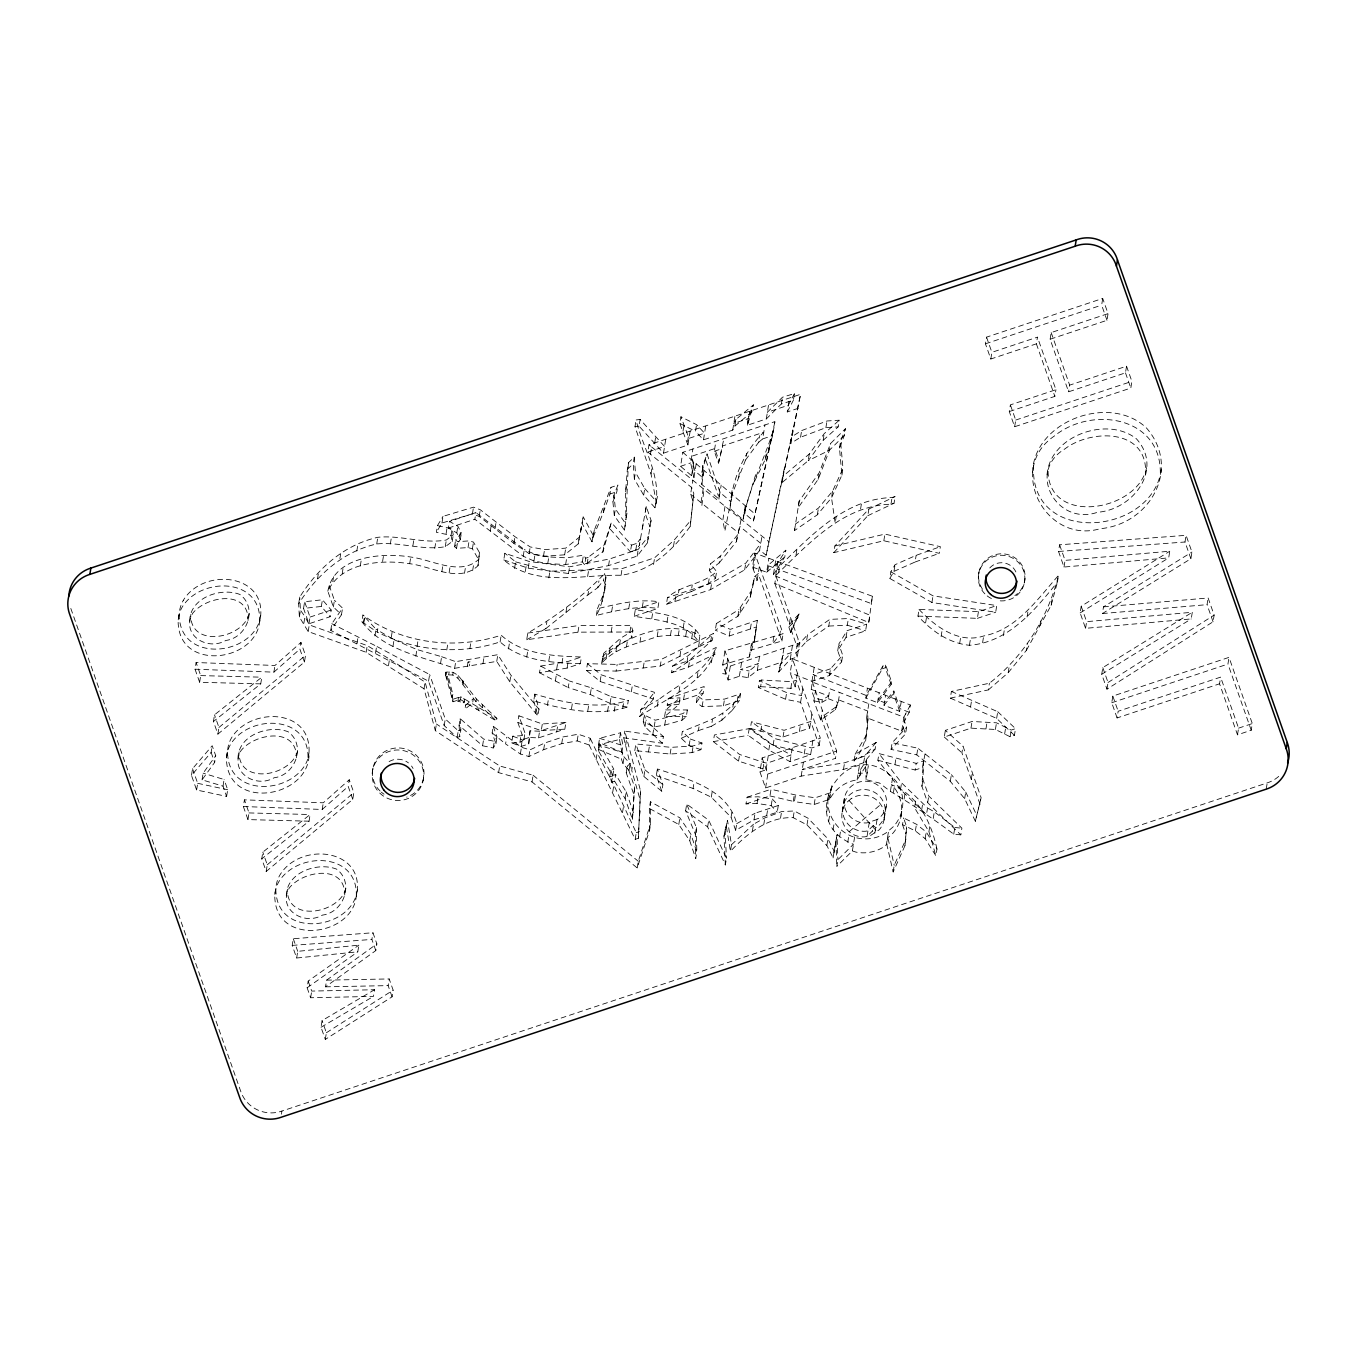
<?xml version="1.0" encoding="UTF-8"?>
<svg xmlns="http://www.w3.org/2000/svg" width="1357" height="1357" viewBox="0 0 1357 1357"><rect width="100%" height="100%" fill="white"/><g stroke="black" fill="none" stroke-linecap="round" stroke-linejoin="round"><path stroke-width="0.75" stroke-dasharray="5 3.75" d="M596.368 615.399L597.436 608.733C617.503 603.916 638.163 598.742 658.925 601.745L657.857 608.411C637.095 605.426 616.434 610.582 596.368 615.399C603.051 603.458 604.73 590.176 605.884 576.878L604.696 573.502C582.611 596.843 555.522 616.621 527.771 633.091L526.703 639.775L577.963 632.158L629.936 632.023L631.836 637.451L619.555 644.863L609.276 653.226L602.593 660.028L601.558 663.302C615.773 647.204 637.943 643.557 657.178 636.62C671.24 634.635 686.625 633.719 698.855 642.217L699.924 635.534C686.744 614.467 657.551 613.551 635.33 609.598L634.262 616.265C656.483 620.217 685.675 621.133 698.855 642.217M604.679 590.889L605.884 576.878M923.438 760.955L922.981 779.597L928.748 795.999L961.892 828.194L960.824 834.86L927.679 802.682L921.912 786.263L923.438 760.955L916.196 763.363L878.946 753.576L877.877 760.242L900.505 789.537L926.475 814.624L927.543 807.941L901.574 782.87L878.946 753.576M565.903 722.467L542.325 723.96L518.9 715.801L524.955 732.984L520.935 735.748L512.725 736.206L511.657 742.873L521.224 746.435L528.721 743.941L530.061 730.795L539.594 731.236L565.903 722.467L564.834 729.133L538.525 737.903L528.976 737.479M528.721 743.941L530.061 730.795M614.619 781.191L625.119 798.578L632.447 819.374L634.567 786.806L627.29 766.128L630.106 763.686L624.084 757.002L622.507 752.49L599.37 742.669L598.573 751.032L612.753 775.882L609.7 776.899L611.566 782.209L614.619 781.191L615.688 774.525L612.635 775.542L611.566 782.209M632.447 819.374L634.567 786.806M493.219 726.283L497.018 737.072L494.321 741.295L483.652 739.09L460.159 718.667L459.09 725.333L482.583 745.773L493.253 747.978L495.95 743.738L492.15 732.95L493.219 726.283L521.444 747.3L529.942 749.861L544.734 743.008L562.782 736.987L578.252 734.239L590.193 738.259L589.108 744.942L635.195 839.355L638.367 838.287L640.504 790.758L624.797 731.101L663.42 736.58L662.352 743.263L623.728 737.784L624.797 731.101M638.367 838.287L640.504 790.758M936.958 849.092C931.445 822.851 917.994 794.795 891.464 784.736L895.23 788.926A37.538 36.792 9.1 0 1 892.516 833.656L887.461 838.015L887.003 845.275L893.16 871.957L904.966 845.682L906.629 826.837L903.592 817.966L916.45 824.259L926.22 831.977L936.958 849.092L935.889 855.758L925.152 838.643L915.381 830.942L902.524 824.649L903.592 817.966M904.966 845.682L906.629 826.837M854.622 836.981L852.383 850.941L836.811 866.377L837.88 859.71L853.451 844.258C790.961 820.714 850.144 726.775 896.4 781.666A37.538 36.792 9.1 0 1 893.669 826.379L886.358 832.706A37.538 36.792 9.1 0 1 858.218 838.185C838.745 834.555 824.547 814.454 828.482 794.88M460.159 718.667L460.837 729.913L459.769 736.597L457.173 737.445L444.197 725.622L428.558 681.214L330.752 630.377L341.472 614.772L333.364 606.952L327.834 591.228C341.523 562.086 381.707 559.372 409.695 563.715C430.525 566.123 459.565 583.493 478.003 565.716L479.462 552.604L473.474 542.105L469.098 540.9L457.648 541.647L455.613 540.035L461.397 532.928L457.852 526.228L449.489 521.393L448.421 528.06L456.783 532.894L460.328 539.611L454.544 546.701L456.58 548.313L468.029 547.583L472.406 548.788L478.393 559.271M478.003 565.716L479.462 552.604M628.41 462.771L625.899 519.799L625.594 491.709L627.341 469.437L628.41 462.771L634.262 457.122L635.432 472.338L634.364 479.021L643.676 495.169L654.973 507.755C662.708 477.885 642.743 448.234 636.06 419.958L640.131 419.449L664.574 446.487L647.832 452.068L649.002 444.791L800.579 394.293L790.622 443.468L800.562 437.259L825.904 427.659L838.168 426.878L839.237 420.195L826.973 420.992L801.631 430.576L791.691 436.784L783.04 476.222L809.281 454.018L824.208 433.646L839.237 420.195M755.612 474.713L744.094 512.997L753.457 521.003L773.761 428.897C764.449 459.701 749.03 487.638 743.025 519.663L729.981 508.536C731.728 480.48 743.67 451.847 763.77 432.221L722.738 445.91L718.532 463.127L714.291 451.236L715.885 441.313M732.017 490.623L731.05 501.853L720.007 492.404L707.048 453.9L702.841 465.621L701.79 484.432L718.939 499.088L721.161 485.127M854.079 760.904L855.147 754.221L876.164 742.415L875.095 749.098L854.079 760.904C865.868 746.825 868.65 728.641 867.649 711L838.626 699.856L835.301 709.711L820.68 720.075L813.912 700.84L815.506 690.917M865.613 741.193L868.276 716.309M503.769 559.915L528.212 568.176L568.498 573.485L608.564 565.615L637.162 556.099L647.391 542.885L648.459 536.219L638.231 549.415L609.632 558.948L569.567 566.819L529.281 561.51L504.838 553.249L503.769 559.915C535.913 587.835 582.577 574.265 621.048 575.3C651.699 570.771 672.512 550.23 690.204 526.431L693.817 493.66L691.663 487.536L647.832 452.068M690.204 526.431L693.817 493.66M868.751 622.49L869.922 615.213L776 576.216L774.83 583.493L868.751 622.49L872.415 596.266L754.746 553.113L752.524 567.056L757.155 580.253L753.457 583.374L750.184 597.572L737.886 616.265L715.292 630.208L729.218 636.009L756.273 627.002L757.342 620.319L730.287 629.326L716.36 623.542L715.292 630.208M783.905 648.205L781.666 662.165L757.325 670.273L748.097 677.635L739.361 676.244L728.098 680.01L722.721 664.76L749.318 656.941L754.441 640.843L756.273 627.002M754.441 640.843L757.342 620.319M593.077 535.116L583.154 516.746L582.085 523.429L592.008 541.782L594.315 530.197L611.006 487.333L617.91 485.06L613.975 495.135L612.906 501.802L614.314 515.592L624.407 530.078L626.968 513.116M794.49 530.604L799.188 501.072L819.238 472.643L830.552 443.518L845.445 428.693L844.376 435.36L839.474 447.997L841.917 475.103L831.519 497.815L817.355 514.778L794.49 530.604L795.558 523.938L818.424 508.112L832.587 491.132L842.985 468.436L840.56 441.33L845.445 428.693M178.225 619.81L179.294 613.143M189.692 621.252C189.607 597.691 220.954 587.038 239.867 594.451C258.034 607.665 247.381 637.773 225.839 640.453C206.993 651.428 180.617 634.618 192.677 613.313C206.281 595.977 248.653 589.175 248.094 620.42M260.731 683.877L199.632 682.283L195.035 669.205L196.103 662.521L274.962 665.473L300.949 642.421L305.512 655.38L304.443 662.046L217.883 734.12L213.439 721.5L214.508 714.834L261.799 677.194L260.731 683.877L213.439 721.5M199.632 682.283L200.7 675.599L196.103 662.521M191.473 775.373L192.541 768.69L212.201 745.739L215.729 755.73L214.66 762.397L202.057 779.834L223.023 786.161L226.619 796.406L196.612 789.995L191.473 775.373L211.132 752.423L212.201 745.739M196.612 789.995L197.681 783.311L192.541 768.69M202.057 779.834L203.126 773.168L215.729 755.73M217.883 734.12L218.952 727.454L214.508 714.834M226.551 757.138L227.62 750.455M223.023 786.161L224.092 779.495L203.126 773.168M226.619 796.406L227.688 789.74L224.092 779.495M238.001 758.58C237.916 735.019 269.263 724.367 288.176 731.779C306.36 744.976 295.69 775.084 274.148 777.765C255.32 788.739 228.943 771.946 241.003 750.642C254.59 733.306 296.979 726.487 296.42 757.732M259.645 621.964C262.054 577.319 201.141 576.369 182.228 607.003A30.889 30.261 9.1 0 0 178.496 626.646C183.551 670.935 255.133 661.012 259.645 621.964C270.671 573.943 203.906 566.14 183.297 600.337M309.057 821.189L247.958 819.594L243.344 806.516L244.43 799.85L323.271 802.801L349.275 779.749L353.821 792.692L352.752 799.375L266.193 871.448L261.748 858.828L262.817 852.145L310.125 814.522L309.057 821.189L261.748 858.828M247.958 819.594L249.026 812.928L244.43 799.85M195.035 669.205L273.877 672.156L274.962 665.473M298.659 603.763L299.727 597.08C317.86 568.379 344.033 544.852 377.789 537.304C400.773 534.895 423.706 544.157 446.334 540.001L453.272 534.862L452.118 528.738L437.446 525.617L436.377 532.3L451.05 535.404L452.203 541.545L445.266 546.684C422.638 550.84 399.704 541.562 376.72 543.97C342.965 551.536 316.792 575.063 298.659 603.763L299.371 616.943L308.192 631.565L366.169 652.293L424.029 688.796L435.343 730.677L498.613 772.642L532.029 781.92L637.213 867.954L649.562 830.365L650.631 823.682L650.41 801.75L679.857 817.813L690.815 834.046L696.803 851.857L695.734 858.523L689.746 840.729L678.788 824.496L649.341 808.416L650.41 801.75M299.371 616.943L300.44 610.277L299.727 597.08M303.544 608.411L304.63 601.728L322.423 599.777L331.21 610.022L330.141 616.706L308.955 623.762L303.544 608.411L321.355 606.46L330.141 616.706M304.443 662.046L299.88 649.104L300.949 642.421M303.883 623.185L304.952 616.502L300.44 610.277M266.193 871.448L267.261 864.765L262.817 852.145M308.955 623.762L310.024 617.079L304.63 601.728M308.192 631.565L309.26 624.899L304.952 616.502M317.487 578.981L318.556 572.315M274.86 894.45L275.929 887.783M321.355 606.46L322.423 599.777M327.834 591.228C334.127 555.963 382.233 552.316 410.764 557.048C431.594 559.457 460.634 576.81 479.072 559.033M332.787 581.695L333.856 575.029M339.912 558.643L340.98 551.96M309.023 752.609L307.954 759.275C310.363 714.63 249.451 713.697 230.554 744.331A30.889 30.261 9.1 0 0 226.823 763.957C232.742 811.282 311.024 796.135 309.023 752.609C311.431 707.964 250.519 707.014 231.623 737.665A30.889 30.261 9.1 0 0 227.891 757.291C232.844 798.9 295.962 792.776 307.802 759.123M286.31 895.891C286.242 872.33 317.589 861.695 336.485 869.091C354.669 882.304 344.016 912.413 322.474 915.093C303.629 926.068 277.252 909.258 289.312 887.953C302.916 870.617 345.289 863.815 344.729 895.06M333.364 606.952L334.433 600.286L328.903 584.545M330.752 630.377L331.82 623.711L342.541 608.106L334.433 600.286M342.201 573.723L343.27 567.039M341.472 614.772L342.541 608.106M296.657 958.008L297.726 951.342L358.859 945.151L357.79 951.817L296.657 958.008L292.213 945.388L293.282 938.722L372.954 932.751L376.873 943.895L375.804 950.578L325.527 986.827L326.596 980.144L376.873 943.895M356.823 551.095L357.892 544.428M360.284 566.039L361.352 559.372M243.344 806.516L322.203 809.467L323.271 802.801M281.408 1114.199L281.917 1111.061L1267.234 782.887A31.974 31.33 9.1 0 0 1281.279 773.846M356.993 643.642L358.061 636.959M534.811 694.156L533.742 700.84C563.274 709.507 597.284 716.818 627.256 707.065L628.325 700.382C598.352 710.135 564.342 702.841 534.811 694.156L538.983 709.236L537.915 715.919L509.808 681.808L496.747 661.385L454.629 668.306C422.264 656.686 383.912 650.766 361.844 621.693L362.913 615.026C402.198 643.778 455.172 650.139 501.174 635.212C522.581 654.685 553.86 656.093 581.407 656.992L580.338 663.658L567.107 668.068L539.492 672.767L540.561 666.083L568.176 661.402L581.407 656.992M363.371 623.338L364.439 616.655L362.913 615.026M363.778 622.999L364.846 616.332M376.72 543.97L377.789 537.304M308.192 981.094L311.703 991.085L374.549 989.728L373.48 996.394L310.634 997.751L307.123 987.777L308.192 981.094L358.859 945.151M310.634 997.751L311.703 991.085M366.169 652.293L367.238 645.61L309.26 624.899M382.606 561.391L383.675 554.725M352.752 799.375L348.206 786.415L349.275 779.749M374.922 635.924L375.991 629.241L364.439 616.655M390.358 543.92L391.427 537.236M580.338 663.658C552.791 662.759 521.512 661.368 500.105 641.895C459.565 655.278 415.327 651.021 377.246 632.141L378.315 625.458M375.55 653.005L376.618 646.339L331.82 623.711M326.596 980.144L389.205 978.94L393.14 990.152L392.071 996.818L325.307 1039.428L321.015 1027.249L322.084 1020.583L374.549 989.728M325.307 1039.428L326.375 1032.745L322.084 1020.583M391.291 637.298L392.36 630.632M388.458 665.761L389.527 659.078L367.238 645.61M372.615 770.301L372.938 768.249M392.987 646.373L394.056 639.69L375.991 629.241M356.263 896.604C358.689 851.959 297.777 851.009 278.863 881.66A30.889 30.261 9.1 0 0 275.132 901.285C280.187 945.575 351.768 935.652 356.263 896.604C367.289 848.583 300.542 840.797 279.932 874.977A30.889 30.261 9.1 0 0 276.2 894.602C281.255 938.891 352.837 928.985 357.332 889.921M409.695 563.715L410.764 557.048M412.884 545.718L413.953 539.051M417.006 646.746L418.075 640.08M415.819 656.211L416.887 649.528L394.056 639.69M375.804 950.578L371.886 939.434L372.954 932.751M434.749 548.482L435.818 541.816M441.958 523.022L443.027 516.355L473.508 507.162L480.276 509.757L514.965 536.693L530.214 546.939L544.547 549.619L565.716 548.143L579.32 537.168L581.712 525.227L578.252 543.852L564.648 554.826L543.478 556.285L529.145 553.605L513.896 543.377L479.208 516.44L472.44 513.828L441.958 523.022L436.377 532.3M446.114 533.64L447.182 526.957M445.266 546.684L446.334 540.001M441.856 571.721L442.925 565.038M424.029 688.796L425.097 682.113L389.527 659.078M451.05 535.404L452.118 528.738M428.558 681.214L429.626 674.531L376.618 646.339M452.203 541.545L453.272 534.862M449.116 572.739L450.185 566.056M454.544 546.701L455.613 540.035M456.783 532.894L457.852 526.228M456.58 548.313L457.648 541.647M459.565 537.406L460.634 530.74M392.071 996.818L388.136 985.623L389.205 978.94M460.328 539.611L461.397 532.928M440.567 663.369L441.636 656.703L416.887 649.528M423.214 780.19A25.783 25.257 9.1 0 0 389.493 751.303A25.783 25.257 9.1 0 0 381.029 794.235A25.783 25.257 9.1 0 0 423.214 780.19L423.537 778.138M446.775 650.02L447.844 643.337M435.343 730.677L436.411 724.01L425.097 682.113M445.486 674.819L445.91 672.173L449.184 671.902L453.204 672.36L458.31 675.549L476.392 698.974L496.883 718.413L496.475 721.059L460.227 699.364L453.017 701.756L445.486 674.819L452.78 675.006L457.886 678.195L475.968 701.62L496.475 721.059M445.554 675.277L445.91 672.173M472.44 513.828L473.508 507.162M446.945 676.023L446.521 678.67L448.031 675.65L446.945 676.023L445.978 672.631M468.029 547.583L469.098 540.9M464.484 573.366L465.553 566.7M448.76 674.548L449.184 671.902M646.22 506.585L645.152 513.251L649.986 526.991L651.055 520.325L646.22 506.585L639.266 545.599L635.805 550.026L630.394 551.824L631.463 545.158L611.328 522.513L602.864 551.96L584.697 564.834L582.34 561.883L565.632 564.529L547.736 563.613L533.946 561.001L523.242 556.217L474.848 519.273L475.917 512.59L449.489 521.393M444.197 725.622L445.266 718.956L429.626 674.531M472.406 548.788L473.474 542.105M452.78 675.006L453.204 672.36M454.629 668.306L455.715 661.639L497.815 654.702L510.877 675.141L538.983 709.236M479.208 516.44L480.276 509.757M452.882 694.428L451.745 697.261L452.882 694.428L448.031 675.65M472.643 570.652L473.712 563.986M453.017 701.756L452.169 694.614M457.886 678.195L458.31 675.549M457.886 701.213L458.496 697.43L464.62 699.092L464.009 702.875L457.886 701.213L460.04 700.5L464.009 702.875M462.211 682.792L462.635 680.145M460.04 700.5L460.651 696.718L496.883 718.413M462.788 683.572L463.212 680.926M463.263 684.233L463.687 681.587M469.861 648.748L470.93 642.065M467.368 666.219L468.012 662.182L469.946 661.538L469.403 665.88M457.173 737.445L458.242 730.778L445.266 718.956M490.301 531.062L491.37 524.396M495.068 528.501L496.136 521.834M467.724 703.842L465.655 704.877L464.959 709.185L472.643 702.909L473.288 698.872L465.604 705.165M475.968 701.62L476.392 698.974M482.973 663.641L484.042 656.975M476.918 709.355L477.342 706.709M478.563 710.339L478.987 707.692M482.261 707.591L482.685 704.945M513.896 543.377L514.965 536.693M482.583 745.773L483.652 739.09M496.747 661.385L497.815 654.702M500.105 641.895L501.174 635.212M514.54 568.549L515.609 561.866L504.838 553.249M523.242 556.217L524.311 549.551L475.917 512.59M508.502 648.951L509.57 642.268M493.253 747.978L494.321 741.295M495.95 743.738L497.018 737.072M525.329 571.484L526.397 564.8M529.145 553.605L530.214 546.939M509.808 681.808L510.877 675.141M528.212 568.176L529.281 561.51M498.613 772.642L499.698 765.976L436.411 724.01M533.946 561.001L535.014 554.318L524.311 549.551M589.108 744.942L577.183 740.905L561.713 743.67L543.665 749.675L528.874 756.544L520.376 753.983L505.584 743.924L506.653 737.241M526.737 657.144L527.805 650.478M543.478 556.285L544.547 549.619M511.657 742.873L519.867 742.432L523.887 739.65L517.831 722.467L518.9 715.801M547.736 563.613L548.805 556.947L566.717 557.846L583.408 555.2L585.766 558.151L584.697 564.834M519.867 742.432L520.935 735.748M521.224 746.435L522.292 739.752L529.79 737.258M520.376 753.983L521.444 747.3M548.822 577.878L549.89 571.212L622.117 568.617L654.617 557.795L674.565 539.662L691.273 519.765M523.887 739.65L524.955 732.984M526.703 639.775L545.802 628.613L546.871 621.93M535.286 713.188L536.354 706.522M528.874 756.544L529.942 749.861M564.648 554.826L565.716 548.143M548.754 661.317L549.822 654.651M565.632 564.529L566.717 557.846M538.525 737.903L539.594 731.236M532.029 781.92L533.097 775.237L499.698 765.976M517.831 722.467L541.256 730.643L542.325 723.96M547.38 705.623L548.449 698.94M568.498 573.485L569.567 566.819M543.665 749.675L544.734 743.008M556.641 669.408L557.71 662.725M565.937 612.516L567.005 605.833M555.369 680.96L556.438 674.293M578.252 543.852L579.32 537.168M561.985 663.234L563.053 656.551M582.34 561.883L583.408 555.2M556.692 731.847L557.761 725.181M567.107 668.068L568.176 661.402M587.106 564.02L588.175 557.337L603.933 545.293L611.328 522.513M627.256 707.065L610.09 703.384L590.295 694.53L568.244 687.609L569.312 680.943L540.561 666.083M577.963 632.158L579.032 625.475L631.005 625.356L632.905 630.784L631.836 637.451M592.008 541.782L594.315 530.197M587.615 576.488L588.684 569.821M561.713 743.67L562.782 736.987M545.802 628.613L587.92 594.943L588.989 588.26M571.484 708.88L572.552 702.214M593.246 536.863L603.271 512.675L604.34 505.991M603.271 512.675L609.938 494.016L611.006 487.333M602.864 551.96L603.933 545.293M587.92 594.943L597.86 587.564L598.946 580.898M587.445 663.675L601.185 674.819L654.396 692.307L653.328 698.991L600.116 681.502L586.377 670.358L587.445 663.675L617.147 664.421L661.334 659.366L713.46 633.482L712.391 640.165L686.947 662.453L671.511 672.733L672.58 666.05L688.016 655.77L713.46 633.482M612.906 501.802L616.841 491.726L617.91 485.06M577.183 740.905L578.252 734.239M604.815 583.544L603.628 580.168L604.696 573.502M614.314 515.592L615.383 508.926L613.975 495.135M602.101 601.575L605.748 584.205M608.564 565.615L609.632 558.948M587.751 711.085L588.819 704.402M590.295 694.53L591.364 687.863L569.312 680.943M656.381 503.04L651.021 473.898L634.991 426.641L636.06 419.958M625.594 491.709L626.663 485.043M690.17 431.068L687.931 445.028L663.505 453.17L639.062 426.132L640.131 419.449M634.364 479.021L633.193 463.806L634.262 457.122M601.558 663.302L603.661 653.362L620.624 638.18L632.905 630.784M602.593 660.028L603.661 653.362M600.116 681.502L601.185 674.819M624.407 530.078L625.475 523.412L615.383 508.926M611.634 611.77L612.702 605.103M606.104 658.823L607.173 652.14C632.973 634.686 670.307 619.097 699.924 635.534M611.176 632.074L612.244 625.407M621.048 575.3L622.117 568.617M609.276 653.226L610.345 646.543M596.113 759.598L597.182 752.931L590.193 738.259M598.488 745.01L599.557 738.344L620.539 732.763L622.982 745.621L621.913 752.287L598.488 745.01L619.471 739.446L620.539 732.763M598.573 751.032L599.37 742.669M615.908 651.631L616.977 644.948M607.597 711.322L608.665 704.656M610.09 703.384L611.159 696.701L591.364 687.863M619.555 644.863L620.624 638.18M643.676 495.169L644.745 488.486L635.432 472.338M650.461 454.256L651.631 446.979L649.002 444.791M586.377 670.358L616.078 671.087L617.147 664.421M635.805 550.026L636.874 543.343L640.334 538.916L639.266 545.599M654.753 442.755L655.821 436.072M628.766 608.648L629.835 601.982M637.162 556.099L638.231 549.415M642.37 528.619L643.439 521.936M651.021 473.898L652.089 467.215M614.212 711.407L615.281 704.741M626.459 646.848L627.528 640.182M629.936 632.023L631.005 625.356M609.7 776.899L610.769 770.216L613.822 769.198L599.641 744.365M622.659 708.591L623.728 701.925M654.973 507.755L657.45 496.357M663.505 453.17L665.727 439.21M612.753 775.882L613.822 769.198M612.787 791.793L613.856 785.126L597.182 752.931M642.302 607.359L643.371 600.676M631.344 691.765L632.413 685.098M639.927 642.37L640.996 635.687M633.498 793.489L626.222 772.795L629.037 770.369L623.016 763.669L621.438 759.174L622.507 752.49M653.548 564.478L654.617 557.795M625.611 745.434L626.68 738.768M623.016 763.669L624.084 757.002M687.931 445.028L679.874 423.469L680.943 416.786L696.565 424.656L704.571 433.171L689 438.345L680.943 416.786M626.222 772.795L627.29 766.128M643.235 667.983L644.304 661.3M651.733 618.69L652.802 612.007M683.012 431.102L684.081 424.436M629.037 770.369L630.106 763.686M622.524 812.47L623.592 805.804M625.119 798.578L626.205 791.894L615.688 774.525M672.58 666.05L689.644 660.367L716.259 647.408C707.879 682.554 666.966 697.668 639.707 716.428L640.775 709.762L654.396 692.307M639.435 797.424L631.734 770.42L632.803 763.737M634.788 750.642L635.856 743.975L671.206 747.351L693.173 745.943L701.993 743.008L700.924 749.675L692.104 752.626L670.137 754.017L634.788 750.642L643.88 776.492L661.826 791.318L662.894 784.634L657.382 768.961C687.304 779.054 727.556 788.57 736.732 823.648L735.664 830.314L753.983 819.899L777.222 812.165L778.29 805.481L772.269 798.968L758.139 796.78L747.062 797.238L745.994 803.921L757.07 803.446L771.2 805.634L777.222 812.165M696.175 463.772L693.936 477.715L680.569 466.299L682.808 452.339L774.915 421.62L772.693 435.563L765.229 459.531L754.543 481.379M687.524 441.771L688.593 435.088M643.252 721.805L644.321 715.139L655.244 720.211L683.012 713.578L687.371 709.948L686.303 716.615L681.943 720.245L664.709 725.096L654.176 726.894L643.252 721.805L644.965 726.707L662.352 743.263M657.178 636.62L658.247 629.953M673.496 546.345L674.565 539.662M644.965 726.707L646.034 720.041L644.321 715.139M784.21 468.945L766.111 555.234L759.767 550.111L744.671 569.838L710.593 589.633L666.389 604.357L667.457 597.691C681.401 584.596 702.689 584.782 716.615 571.501L710.44 563.867L720.245 556.251L737.462 535.014L739.989 526.584L760.836 543.428L745.739 563.172L711.662 582.967L667.457 597.691M794.456 393.547L788.315 405.268L767.384 412.24L782.463 397.228L794.456 393.547L793.387 400.23L781.395 403.911L766.315 418.923L747.554 425.165L753.406 404.844L735.969 419.415L734.9 426.098L732.712 430.118L703.503 439.838L695.496 431.322L696.565 424.656M693.936 477.715L690.628 462.941L692.867 448.98M667.016 622.168L668.085 615.484M616.078 671.087L660.265 666.033L661.334 659.366M691.561 475.679L693.8 461.736M643.88 776.492L644.965 769.809L635.856 743.975M692.477 472.541L693.546 465.858L691.697 456.257L714.715 448.59L718.956 460.481M648.476 751.948L649.545 745.281M635.195 839.355L636.263 832.672L613.856 785.126M692.748 500.326L690.594 494.219L692.833 480.276M639.469 815.761L640.538 809.077M652.768 734.782L653.837 728.098L646.034 720.041M654.176 726.894L655.244 720.211M657.246 706.488L658.332 699.805C678.771 684.352 705.589 672.037 716.259 647.408M674.921 601.524L675.99 594.841M670.494 635.229L671.562 628.562M666.389 604.357L678.025 596.028L679.094 589.362M703.503 439.838L705.742 425.894M637.213 867.954L638.282 861.271L650.631 823.682M664.608 716.598L665.676 709.915L680.027 697.837L678.958 704.504L664.608 716.598L686.303 716.615M701.79 484.432L704.029 470.489M701.773 472.304L707.048 453.9M678.246 635.67L679.314 629.003M678.958 704.504L667.186 705.182L668.255 698.499L704.198 686.523L703.13 693.206L696.345 702.502L702.129 706.59L723.451 705.793L739.48 700.449L740.549 693.783L724.519 699.109L703.197 699.924L697.413 695.836L704.198 686.523M661.826 791.318L656.313 775.644L657.382 768.961M664.709 725.096L665.778 718.413M703.214 488.656L700.992 502.616L701.84 505.618L704.062 489.351M683.233 627.901L684.301 621.218M679.925 656.279L680.993 649.596M678.025 596.028L691.171 591.652L692.24 584.969M685.709 636.094L686.778 629.427M679.009 691.68L680.078 684.997M670.137 754.017L671.206 747.351M686.947 662.453L688.016 655.77M691.68 638.536L692.748 631.87M718.532 463.127L723.909 438.633M671.511 672.733L688.576 667.05L689.644 660.367M683.572 699.72L684.64 693.037M694.58 635.381L695.649 628.715M681.943 720.245L683.012 713.578M718.939 499.088L719.346 488.859M700.924 749.675L689.135 745.672L681.265 738.259L682.334 731.593C703.655 722.212 728.777 716.292 740.549 693.783M691.171 591.652L708.337 583.764L715.546 578.167L709.372 570.534L710.44 563.867M708.337 583.764L709.406 577.098M732.712 430.118L734.934 416.158M698.499 647.052L699.567 640.385M710.593 589.633L711.662 582.967M697.091 677.771L698.177 671.087M725.045 506.297L722.823 520.24L724.825 531.164L729.167 509.621M715.546 578.167L716.615 571.501M689.135 745.672L690.204 739.005L682.334 731.593M696.345 702.502L697.413 695.836M709.372 570.534L719.176 562.918L720.245 556.251M678.788 824.496L679.857 817.813M729.981 508.536L732.22 494.576M692.104 752.626L693.173 745.943M710.678 641.607L711.747 634.923M702.129 706.59L703.197 699.924M738.615 477.698L739.684 471.032M747.453 423.147L748.521 416.463L753.406 404.844M685.624 810.791L686.693 804.107L708.71 820.205L726.436 858.286L725.367 864.952L707.642 826.871L685.624 810.791L695.344 834.233L695.734 858.523M681.265 738.259L698.397 730.609L699.466 723.926M747.554 425.165L749.776 411.222M711.39 662.759L712.459 656.093M730.948 497.29L745.57 459.921L746.638 453.255M735.664 830.314L731.067 817.253L711.305 797.17L693.088 788.468L694.156 781.802M719.176 562.918L736.393 541.68L737.462 535.014M689.746 840.729L690.815 834.046M736.393 541.68L741.159 519.307M743.025 519.663L745.247 505.72M744.84 513.608L745.909 506.924M698.397 730.609L711.407 726.266L712.476 719.6M695.344 834.233L696.412 827.549L686.693 804.107M722.721 664.76L724.96 650.8L783.108 633.719L754.746 553.113M745.57 459.921L758.699 442.246L759.767 435.58M729.218 636.009L730.287 629.326M768.249 755.866L766.027 769.826L738.564 761.158L713.324 741.634L714.393 734.968L749.2 728.624L769.877 743.348L791.131 754.984L767.095 763.143L764.008 762.549L739.633 754.475L714.393 734.968M758.699 442.246L762.702 438.905L764.941 424.945M727.708 658.603L725.469 672.546L722.45 673.564L726.029 674.124L728.251 660.18M766.315 418.923L768.554 404.963M744.671 569.838L745.739 563.172M723.451 705.793L724.519 699.109M737.886 616.265L738.954 609.598L751.252 590.906L754.526 576.691L758.224 573.57L781.954 640.996L750.387 650.257L755.51 634.177M728.098 680.01L730.32 666.05L724.96 650.8M753.457 521.003L774.915 421.62M711.407 726.266L721.89 720.143L722.959 713.46M740.057 612.974L741.126 606.291M711.305 797.17L712.374 790.503M765.229 459.531L766.298 452.865M707.642 826.871L708.71 820.205M753.254 569.126L755.476 555.183M750.184 597.572L751.252 590.906M721.89 720.143L732.339 710.203L733.408 703.537M781.395 403.911L782.463 397.228M753.457 583.374L754.526 576.691M739.361 676.244L741.601 662.301M759.479 551.044L762.006 536.151M737.241 701.196L738.31 694.513M757.155 580.253L759.394 566.293M750.387 628.953L751.456 622.286M798.357 408.253L787.247 411.951L789.486 397.991M749.318 656.941L751.557 642.997M766.111 555.234L800.579 394.293M748.097 677.635L749.166 670.969L758.393 663.59L740.43 669.578L749.166 670.969M725.367 864.952L723.976 836.319L727.488 820.323L731.491 844.699L730.422 851.365C746.74 833.893 767.858 816.643 793.2 817.66L806.991 824.903L826.854 845.547L833.096 857.861L837.032 834.759L837.88 859.71M752.524 567.056L766.637 572.247L768.876 558.287M723.976 836.319L727.488 820.323M767.638 571.399L768.707 564.716M781.971 482.905L783.345 475.747M738.564 761.158L739.633 754.475M790.622 443.468L792.861 429.524M731.067 817.253L732.135 810.57M757.325 670.273L759.564 656.313M872.415 596.266L871.245 603.543L776.764 568.888C809.179 537.576 843.715 498.816 892.041 497.561L895.111 496.543L894.042 503.21L890.972 504.227C842.646 505.483 808.11 544.259 775.695 575.555L773.405 574.723L775.627 560.78M812.86 740.735L810.621 754.679L790.062 761.667L768.808 750.031L748.131 735.29L749.2 728.624M810.621 754.679L773.151 745.146L750.37 728.421L751.439 721.754L784.125 730.303L810.74 721.449L819.187 745.468L811.69 748.012L774.219 738.462L751.439 721.754M775.695 575.555L777.917 561.611M750.37 728.421L783.057 736.987L809.671 728.115L800.596 702.315L785.584 699.279L758.309 687.456L759.377 680.773L761.684 680.01L791.894 681.672L796.237 680.23L801.665 695.632L786.653 692.596L759.377 680.773M778.511 572.705L779.58 566.039M758.309 687.456L760.615 686.676L761.684 680.01M800.562 437.259L801.631 430.576M773.405 574.723L784.787 556.913L785.856 550.23L767.706 565.564L774.474 568.04L785.856 550.23M773.863 636.433L772.693 643.71L779.749 634.754L780.92 627.477M760.751 731.135L761.82 724.468M799.188 501.072L798.12 507.755L818.169 479.309L829.483 450.202L830.552 443.518M809.281 454.018L808.212 460.685L782.277 482.413M875.095 749.098L863.68 762.753L843.477 769.487L801.19 776.102L765.585 787.959L759.937 771.879L762.159 757.935L820.357 738.191L792.437 658.84L910.394 705.012L909.224 712.289L904.474 721.195L906.612 727.267L905.543 733.95L891.074 749.403L916.772 754.865L950.307 781.344L964.657 798.696L975.344 821.239L981.128 797.695L962.995 746.146L945.354 730.371L972.036 721.483L996.479 722.806L1011.219 730.083L1015.494 728.658L1014.425 735.341L1010.151 736.766L995.41 729.472L970.967 728.149L944.285 737.038L945.354 730.371M781.954 640.996L783.108 633.719M796.016 555.013L797.085 548.33M753.983 819.899L755.052 813.233L778.29 805.481M752.423 830.908L753.491 824.225L764.839 817.915L781.581 811.588L794.269 810.977L808.06 818.22L827.923 838.88L834.165 851.178L833.096 857.861M757.07 803.446L758.139 796.78M762.939 769.232L764.008 762.549M776 576.216L799.51 643.014L797.271 656.958L790.249 659.298L778.714 672.02L782.735 655.482L791.318 652.632L779.783 665.337M768.808 750.031L769.877 743.348M774.83 583.493L789.265 624.508L799.103 613.924L790.792 632.701L788.841 627.155L790.436 617.231M765.585 787.959L767.825 773.999L762.159 757.935M790.792 632.701L792.386 622.778M773.151 745.146L774.219 738.462M844.376 435.36L829.483 450.202L808.212 460.685L823.139 440.33L824.208 433.646M825.904 427.659L826.973 420.992M818.169 479.309L819.238 472.643M763.77 824.598L764.839 817.915M790.249 659.298L792.488 645.355M766.671 815.676L767.74 809.009M745.994 803.921L769.962 795.931L771.03 789.265L795.49 794.981L815.269 797.78L830.688 792.658L827.312 802.157M785.584 699.279L786.653 692.596M760.615 686.676L790.826 688.355L795.168 686.913L790.198 672.801L792.437 658.84M817.355 514.778L818.424 508.112M771.2 805.634L772.269 798.968M797.271 656.958L795.897 653.073L798.137 639.13M783.057 736.987L784.125 730.303M790.826 688.355L791.894 681.672M795.168 686.913L797.407 672.953M795.897 653.073L806.465 641.437L807.534 634.771L829.839 619.386L848.379 618.538L866.665 624.152L865.596 630.818L846.056 637.332L837.71 650.732L841.628 661.877L829.432 675.498L811.961 681.316L790.198 672.801M839.474 447.997L840.56 441.33M832.587 491.132L831.519 497.815L835.183 523.022L836.251 516.338M780.512 818.271L781.581 811.588M790.062 761.667L792.301 747.707M800.596 702.315L802.818 688.355M799.375 731.542L800.443 724.875M841.917 475.103L842.985 468.436M811.961 681.316L814.2 667.373M793.251 801.376L794.32 794.71M811.215 689.339L828.686 696.039L822.274 699.805L814.336 698.193L811.215 689.339L812.385 682.062L903.898 717.175L901.659 731.118L866.58 717.666L868.819 703.723M834.877 545.989L884.9 534.098L940.35 546.667L939.281 553.334L883.831 540.764L833.809 552.655L834.877 545.989L868.887 509.011L895.111 496.543M866.428 760.259L867.191 772.998L858.167 773.286L866.428 760.259L865.359 766.926L857.098 779.953C845.428 781.327 835.166 789.096 829.619 799.324L814.2 804.464L794.422 801.648L795.49 794.981M814.064 680.62L815.133 673.937M793.2 817.66L794.269 810.977M804.243 753.932L805.312 747.249M801.19 776.102L803.412 762.142M809.671 728.115L811.91 714.172M806.465 641.437L828.771 626.069L829.839 619.386M813.912 700.84L821.85 702.451L822.274 699.805M820.68 720.075L822.274 710.152M829.432 675.498L830.501 668.814L842.697 655.194L838.779 644.066L847.124 630.666L866.665 624.152M819.187 745.468L820.357 738.191M806.991 824.903L808.06 818.22M821.85 702.451L828.262 698.685L829.856 688.762M837.71 650.732L838.779 644.066M860.575 509.028L861.644 502.344M814.2 804.464L815.269 797.78M828.771 626.069L847.311 625.204L848.379 618.538M841.628 661.877L842.697 655.194M846.056 637.332L847.124 630.666M833.809 552.655L867.818 515.694L868.887 509.011M835.301 709.711L838.202 702.502L839.779 692.579M826.735 811.757L827.906 804.48M876.164 742.415L864.748 756.086L844.546 762.804L802.258 769.419L835.505 758.342L836.658 751.066L812.385 682.062M830.416 793.065L831.57 785.788M829.619 799.324L831.858 785.381M828.703 821.172L829.856 813.895M826.854 845.547L827.923 838.88M833.079 829.789L834.25 822.529M843.477 769.487L844.546 762.804M883.831 540.764L884.9 534.098M890.972 504.227L892.041 497.561M842.171 811.944L844.41 798.001M839.576 837.015L840.746 829.755M830.501 668.814L813.03 674.633L866.258 695.479L882.745 666.134L885.697 665.151L891.566 681.808L891.142 684.471L877.538 702.705L865.834 698.126L867.428 688.203M857.098 779.953L859.337 766.01M890.871 571.789L933.005 595.842L996.75 605.578L995.682 612.244L931.937 602.508L889.802 578.455L890.871 571.789L895.026 564.716L916.145 555.352L940.35 546.667M847.752 842.358L848.922 835.098M859.846 775.627L860.915 768.944M889.802 578.455L893.958 571.382L895.026 564.716M863.68 762.753L864.748 756.086M865.834 698.126L882.321 668.78L882.745 666.134M877.538 702.705L879.132 692.782M960.824 834.86L953.75 834.182C933.345 818.882 912.175 804.311 890.396 791.402L879.489 783.04L866.122 779.681L868.344 765.738M891.142 684.471L885.273 667.797L885.697 665.151M901.252 701.433L899.657 711.356L884.001 705.233L885.595 695.31M869.277 822.461L867.038 836.421L872.347 831.146L873.246 825.531L875.927 827.804A21.305 20.881 9.1 0 0 876.486 793.574A21.305 20.881 9.1 0 0 843.511 804.565A21.305 20.881 9.1 0 0 865.512 831.264L867.937 830.789L873.246 825.531M899.657 711.356L893.432 693.648L893.856 691.001L884.425 702.587L877.962 700.059L891.566 681.808M893.958 571.382L915.076 562.019L916.145 555.352M877.046 819.577L874.807 833.52L872.347 831.146M891.074 749.403L892.143 742.737L906.612 727.267M884.001 820.12L886.24 806.177M919.028 609.429C935.075 626.561 958.975 644.134 983.672 635.975C1017.105 629.427 1037.291 599.285 1058.494 575.47L1057.425 582.153C1034.543 610.48 1008.505 642.302 969.441 645.287C948.628 643.116 931.869 631.056 917.96 616.095L919.028 609.429L978.431 611.668L996.75 605.578M890.396 791.402L892.635 777.459M894.925 764.72L895.993 758.054M901.659 731.118L903.406 727.861L905.645 713.918M893.449 792.437L894.517 785.754M852.383 850.941L855.979 852.128A37.538 36.792 9.1 0 0 884.119 846.649L886.392 844.699L888.614 830.738M925.61 622.88L926.678 616.197M900.505 789.537L901.574 782.87M931.937 602.508L933.005 595.842M900.997 816.558L902.168 809.298M904.118 799.086L905.187 792.403M893.16 871.957L894.229 865.274L906.035 839.016M916.772 754.865L917.841 748.199L892.143 742.737M877.877 760.242L915.127 770.03L916.196 763.363M990.814 359.011L991.882 352.328L1037.443 337.147L1036.375 343.83L990.814 359.011L985.453 343.813L986.539 337.147L1102.715 298.438L1108.058 313.637L1106.99 320.303L1050.114 339.25L1068.604 391.8L1125.479 372.853L1126.547 366.186L1069.672 385.134L1068.604 391.8M941.096 636.586L942.165 629.919M915.636 801.088L914.567 807.771L928.917 831.62L935.889 855.758M925.033 753.881L922.37 767.621L915.127 770.03M921.912 786.263L922.981 779.597M915.381 830.942L916.45 824.259M921.674 809.976L922.743 803.31M927.679 802.682L928.748 795.999M925.152 838.643L926.22 831.977M928.917 831.62L929.986 824.954M1014.425 735.341L996.649 718.396L950.341 698.126L951.41 691.442L989.406 683.216C1023.653 656.635 1048.147 617.367 1058.494 575.47M959.687 643.303L960.756 636.62M933.226 818.508L934.294 811.825L927.543 807.941M978.753 573.621L978.974 572.145M969.441 645.287L970.509 638.604M1126.547 366.186L1131.891 381.368L1130.822 388.051L1014.646 426.743L1009.286 411.561L1010.371 404.878L1055.933 389.696L1037.443 337.147M950.307 781.344L951.376 774.66L917.841 748.199M917.96 616.095L977.362 618.351L978.431 611.668M980.059 804.362L961.926 752.83L962.995 746.146M1014.646 426.743L1015.714 420.059L1010.371 404.878M970.543 706.963L971.612 700.297M982.604 642.658L983.672 635.975M953.75 834.182L954.819 827.499L934.294 811.825M970.967 728.149L972.036 721.483M964.657 798.696L965.726 792.03L951.376 774.66M971.273 779.376L972.341 772.693M950.341 698.126L988.337 689.899L989.406 683.216M985.945 728.963L987.014 722.297M1050.114 339.25L1051.183 332.584L1108.058 313.637M1003.383 635.721L1004.451 629.054M975.344 821.239L981.128 797.695M1032.524 472.507C1033.949 420.653 1110.501 393.157 1146.614 428.15C1181.472 468.47 1150.142 524.209 1100.137 528.721C1045.704 544.666 1006.216 468.742 1054.135 436.174C1092.521 404.878 1163.577 417.074 1160.218 476.171M996.649 718.396L997.717 711.713L951.41 691.442M995.41 729.472L996.479 722.806M988.337 689.899L1008.2 672.716L1009.269 666.05M1024.45 582.543L1024.688 581.084M1009.286 411.561L1054.864 396.38L1055.933 389.696M1004.638 734.035L1005.707 727.352M1047.044 474.865C1049.724 435.801 1107.549 415.446 1136.555 438.939C1163.814 469.505 1132.79 509.706 1097.508 512.268C1057.137 526.363 1026.163 472.219 1064.753 448.997C1091.774 428.473 1148.293 428.591 1145.529 474.153M1027.079 616.994L1028.148 610.311M1010.151 736.766L1011.219 730.083M1008.2 672.716L1026.418 650.291L1027.486 643.608M1039.869 625.831L1040.938 619.165M1059.596 544.802L1065.075 560.373L1169.768 551.213L1168.699 557.88L1064.007 567.039L1058.528 551.468L1059.596 544.802L1186.069 535.32L1191.955 552.045L1190.886 558.728L1102.427 613.551L1103.495 606.867L1191.955 552.045M1026.418 650.291L1051.115 605.375L1052.184 598.691M1106.99 320.303L1101.647 305.121L1102.715 298.438M1064.007 567.039L1065.075 560.373M1081.207 606.24L1086.635 621.659L1192.294 612.261L1191.225 618.928L1085.566 628.325L1080.138 612.923L1081.207 606.24L1169.768 551.213M1085.566 628.325L1086.635 621.659M1103.495 606.867L1208.12 597.996L1214.142 615.094L1213.073 621.777L1106.973 689.169L1101.731 674.276L1102.8 667.61L1192.294 612.261M1106.973 689.169L1108.041 682.486L1102.8 667.61M1117.099 717.938L1111.756 702.739L1112.825 696.073L1229.001 657.365L1252.307 723.569L1251.222 730.236L1237.499 734.816L1219.553 683.809L1220.621 677.126L1118.168 711.255L1117.099 717.938L1219.553 683.809M1190.886 558.728L1185 542.003L1186.069 535.32M1213.073 621.777L1207.052 604.662L1208.12 597.996M1251.222 730.236L1227.932 664.048L1229.001 657.365M1237.499 734.816L1238.568 728.149L1220.621 677.126M1266.217 789.163L1267.234 782.887M647.391 542.885L651.055 520.325M580.643 531.91L583.154 516.746M834.165 851.178L837.032 834.759M1161.287 469.488C1152.381 535.879 1029.047 546.345 1033.593 465.824M260.714 615.281C256.202 654.345 184.62 664.252 179.565 619.962A30.889 30.261 9.1 0 1 183.297 600.337M787.247 411.951L793.387 400.23M1146.597 467.47C1138.319 511.742 1045.569 527.195 1048.113 468.199M249.162 613.737C243.361 638.74 189.929 648.799 190.76 614.568M297.488 751.066C291.67 776.068 238.238 786.11 239.069 751.897M345.798 888.377C339.979 913.38 286.564 923.438 287.379 889.225M1051.115 605.375L1057.425 582.153M778.714 672.02L781.666 662.165M597.436 608.733L603.17 594.909M799.103 613.924L791.216 630.055L796.966 646.407L807.534 634.771M903.898 717.175L910.394 705.012M735.969 419.415L733.781 423.435L748.623 418.499L748.521 416.463M855.147 754.221L866.682 734.527M437.446 525.617L443.027 516.355M732.339 710.203L739.48 700.449M597.86 587.564L603.628 580.168M639.707 716.428L653.328 698.991M884.001 705.233L893.432 693.648M788.841 627.155L798.679 616.57M602.627 656.618L607.173 652.14M627.341 469.437L633.193 463.806M731.491 844.699L753.491 824.225M823.139 440.33L838.168 426.878M273.877 672.156L299.88 649.104M322.203 809.467L348.206 786.415M849.143 831.739L880.727 804.447M766.637 572.247L784.787 556.913M734.9 426.098L752.338 411.51M218.952 727.454L305.512 655.38M267.261 864.765L353.821 792.692M307.123 987.777L357.79 951.817M835.725 707.065L821.104 717.429L835.505 758.342M326.375 1032.745L393.14 990.152M1108.041 682.486L1214.142 615.094M1080.138 612.923L1168.699 557.88M716.36 623.542L738.954 609.598M1101.731 674.276L1191.225 618.928M321.015 1027.249L373.48 996.394M736.732 823.648L755.052 813.233M640.775 709.762L658.332 699.805M660.265 666.033L712.391 640.165M688.576 667.05L715.19 654.074M867.818 515.694L894.042 503.21M915.076 562.019L939.281 553.334M759.937 771.879L766.027 769.826M985.453 343.813L1101.647 305.121M448.421 528.06L474.848 519.273M714.291 451.236L722.314 448.556M680.569 466.299L690.628 462.941M762.702 438.905L772.693 435.563M310.024 617.079L331.21 610.022M585.766 558.151L588.175 557.337M631.463 545.158L636.874 543.343M1015.714 420.059L1131.891 381.368M635.33 609.598L658.925 601.745M634.262 616.265L657.857 608.411M453.442 699.109L460.651 696.718M458.242 730.778L460.837 729.913M730.32 666.05L799.51 643.014M667.186 705.182L703.13 693.206M977.362 618.351L995.682 612.244M882.321 668.78L885.273 667.797M767.825 773.999L836.658 751.066M636.263 832.672L639.435 831.62M747.062 797.238L771.03 789.265M1111.756 702.739L1227.932 664.048M1238.568 728.149L1252.307 723.569M609.938 494.016L616.841 491.726M713.324 741.634L748.131 735.29M468.012 662.182L470.048 661.843M527.771 633.091L579.032 625.475M634.991 426.641L639.062 426.132M1102.427 613.551L1207.052 604.662M1058.528 551.468L1185 542.003M292.213 945.388L371.886 939.434M541.256 730.643L564.834 729.133M668.255 698.499L680.027 697.837M325.527 986.827L388.136 985.623M665.676 709.915L687.371 709.948M200.7 675.599L261.799 677.194M249.026 812.928L310.125 814.522M954.819 827.499L961.892 828.194M535.014 554.318L548.805 556.947M611.159 696.701L628.325 700.382M197.681 783.311L227.688 789.74M769.962 795.931L794.422 801.648M515.609 561.866L549.89 571.212M847.311 625.204L865.596 630.818M599.557 738.344L622.982 745.621M690.204 739.005L701.993 743.008M656.313 775.644L693.088 788.468M441.636 656.703L455.715 661.639M512.725 736.206L522.292 739.752M828.262 698.685L838.202 702.502M909.224 712.289L900.081 708.71L893.856 691.001M598.301 749.335L621.438 759.174M679.874 423.469L695.496 431.322M539.492 672.767L568.244 687.609M361.844 621.693L377.246 632.141M651.631 446.979L768.35 541.273M690.594 494.219L738.92 533.267M492.15 732.95L505.584 743.924M533.097 775.237L638.282 861.271M644.965 769.809L662.894 784.634M682.808 452.339L754.628 513.726M653.837 728.098L663.42 736.58M944.285 737.038L961.926 752.83M997.717 711.713L1015.494 728.658M849.075 800.46L877.097 831.62M644.745 488.486L656.042 501.072M610.26 529.196L630.394 551.824M965.726 792.03L976.412 814.573M1125.479 372.853L1130.822 388.051M1051.183 332.584L1069.672 385.134M1036.375 343.83L1054.864 396.38M986.539 337.147L991.882 352.328M1112.825 696.073L1118.168 711.255M903.406 727.861L905.543 733.95M705.979 460.583L718.277 495.542M626.205 791.894L633.515 812.707M610.769 770.216L612.635 775.542M293.282 938.722L297.726 951.342M211.132 752.423L214.66 762.397M70.818 608.445L240.664 1091.13A31.873 31.228 9.1 0 0 281.917 1111.061M902.524 824.649L905.56 833.52M693.546 465.858L695.005 471.049L702.858 477.766L702.841 465.621M533.742 700.84L537.915 715.919M447.606 678.296L452.458 697.074M623.728 737.784L631.734 770.42M888.072 838.609L894.229 865.274M619.471 739.446L621.913 752.287M726.419 827.007L730.422 851.365M866.58 717.666L867.208 722.993M459.09 725.333L459.769 736.597M865.359 766.926L866.122 779.681M725.045 829.653L726.436 858.286M835.963 841.442L836.811 866.377M696.412 827.549L696.803 851.857M649.341 808.416L649.562 830.365M989.779 567.955A15.639 15.334 9.1 0 1 1016.376 573.163M982.553 589.294A23.29 22.815 9.1 0 1 988.795 557.625A23.29 22.815 9.1 0 1 1021.109 563.952A23.29 22.815 9.1 0 1 1014.866 595.604M984.877 593.857A23.29 22.815 9.1 0 1 991.492 557.456A23.29 22.815 9.1 0 1 1024.671 575.283A23.29 22.815 9.1 0 1 997.191 600.472M991.424 598.539A23.29 22.815 9.1 0 1 986.352 595.231M380.13 791.063A25.783 25.257 9.1 0 1 382.878 752.813A25.783 25.257 9.1 0 1 421.026 761.531A25.783 25.257 9.1 0 1 406.659 797.136M384.048 794.201A25.783 25.257 9.1 0 1 381.368 792.183M389.103 761.599A16.912 16.572 9.1 0 1 408.457 762.905M411.527 766.027A16.912 16.572 9.1 0 1 413.054 768.503M851.161 798.662L847.005 802.258A21.305 20.881 9.1 0 0 864.613 836.879L870.058 835.827L879.183 829.822A21.305 20.881 9.1 0 0 851.161 798.662M877.267 819.475L866.835 822.936A21.305 20.881 9.1 0 1 844.851 796.237A21.305 20.881 9.1 0 1 877.826 785.245A21.305 20.881 9.1 0 1 877.267 819.475"/><path stroke-width="1.5" d="M1287.284 742.55L1286.266 748.827A31.974 31.33 9.1 0 1 1266.217 789.163L280.916 1117.337A31.873 31.228 9.1 0 1 239.663 1097.423L69.818 614.721A31.669 31.041 9.1 0 1 89.867 574.384L90.868 568.091L1076.186 239.918A31.075 30.448 9.1 0 1 1117.439 259.849L1287.284 742.55A31.974 31.33 9.1 0 1 1287.589 763.075M89.867 574.384L1075.185 246.211L1076.186 239.918M1286.266 748.827L1116.438 266.125L1117.439 259.849M1075.185 246.211A31.075 30.448 9.1 0 1 1116.438 266.125M68.851 596.079A31.669 31.041 9.1 0 1 90.868 568.091M1016.953 581.084A15.639 15.334 9.1 0 1 998.633 593.111A15.639 15.334 9.1 0 1 986.251 575.08M414.648 778.358A16.912 16.572 9.1 0 1 395.43 792.183A16.912 16.572 9.1 0 1 381.215 773.236M990.593 594.417A15.639 15.334 9.1 0 0 1016.172 585.902A15.639 15.334 9.1 0 0 995.716 568.379A15.639 15.334 9.1 0 0 990.593 594.417M383.658 789.808A16.912 16.572 9.1 0 0 412.749 786.755A16.912 16.572 9.1 0 0 395.345 763.55A16.912 16.572 9.1 0 0 383.658 789.808"/></g></svg>
